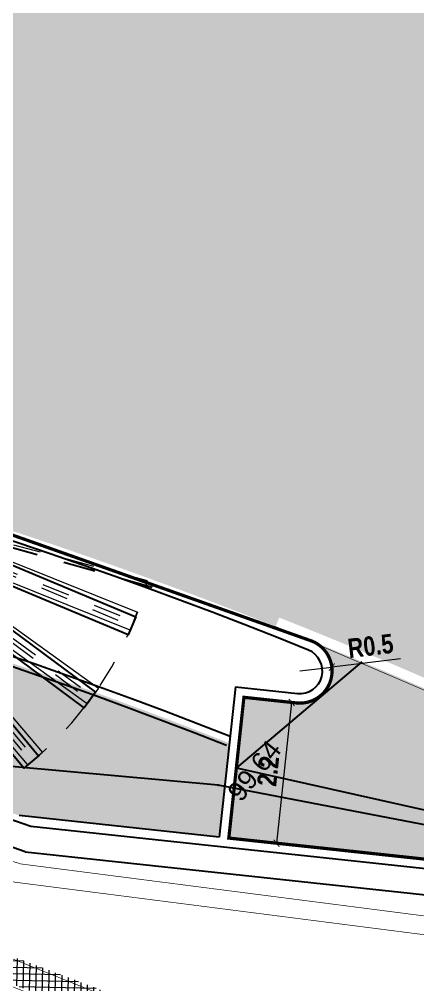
# Model space of a CAD drawing. Header units: metres. Extents: x 6 to 601, y -20 to 118.
# Drawn here: x 287.967 to 289.407, y 51.945 to 55.432 of the extents above; entities that cross this region are included whole.
import ezdxf

# ---------------------------------------------------------------- set-up
doc = ezdxf.new("R2010")
doc.units = ezdxf.units.M
doc.header["$MEASUREMENT"] = 0
for name, pattern in [('CENTER', [2, 1.25, -0.25, 0.25, -0.25]), ('DASHED', [0.75, 0.5, -0.25]), ('DASHED2', [0.375, 0.25, -0.125])]:
    doc.linetypes.add(name, pattern=pattern)
for name, color, linetype in [('CENTER LINE', 6, 'CENTER'), ('EL', 4, 'Continuous'), ('F.B.', 60, 'Continuous'), ('HATCH', 8, 'Continuous'), ('HATH', 11, 'Continuous'), ('PDA_Hatch 2_Black Electrical Band Blocks_100x100x60mm', 253, 'Continuous'), ('PDA_Kerb Edge', 7, 'Continuous'), ('PDA_Utility Band', 7, 'Continuous'), ('PT', 2, 'Continuous')]:
    doc.layers.add(name, color=color, linetype=linetype)
for name, color, linetype, lineweight in [('DASHED LINE', 8, 'DASHED2', 5), ('EXISTING ROAD', 7, 'Continuous', 5), ('PDA_Tactile band', 250, 'Continuous', 30)]:
    doc.layers.add(name, color=color, linetype=linetype, lineweight=lineweight)
doc.layers.add('PDA - Dimensions', color=7, linetype='Continuous', true_color=0x000000)
doc.styles.add('ARIAL', font='arialbd.ttf', dxfattribs={"width": 0.8})
doc.styles.get("Standard").update_dxf_attribs({"font": 'arial.ttf'})
doc.dimstyles.new('PDA_Dimentions', dxfattribs={"dimtxt": 0.3, "dimasz": 0.1, "dimexe": 0.075, "dimexo": 0.625, "dimgap": 0.1, "dimtad": 1, "dimdsep": 46, "dimtxsty": 'ARIAL', "dimblk": 'ARCHTICK', "dimcen": 0.09, "dimadec": 0, "dimazin": 0, "dimtfac": 1, "dimtmove": 1, "dimatfit": 3, "dimldrblk": 'ARCHTICK', "dimfxl": 1, "dimfxlon": 1, "dimlwd": 9, "dimarcsym": 0})

# ---------------------------------------------------------------- blocks, each defined once
blk = doc.blocks.new('Survey Base')
at = {"layer": 'CENTER LINE', "color": 8, "lineweight": 5, "ltscale": 2}
blk.add_lwpolyline([(9990.753495437828, 9926.798102528162), (9991.018061705803, 9931.446083342527), (9991.532914148022, 9956.941508111537, 0.3172132150365968), (9941.096063581146, 10030.38178720705), (9890.50529859179, 10050.81798229878), (9884.494266879756, 10053.28136159857)], format="xyb", dxfattribs=at)
at = {"layer": 'F.B.', "elevation": 99.5641}
blk.add_lwpolyline([(9979.289, 9962.5649), (9976.7042, 9967.5622), (9966.6793, 9982.9754), (9956.8195, 9996.7873)], dxfattribs=at)
at = {"layer": 'PT'}
blk.add_point((9976.7042, 9967.5622, 99.6444), dxfattribs=at)
at = {"layer": 'EL'}
blk.add_text('99.64', height=0.3, dxfattribs=at).set_placement((9976.7042, 9967.1122, 99.6444))
blk = doc.blocks.new('_ArchTick')
at = {"color": 0, "linetype": 'ByBlock', "const_width": 0.15}
blk.add_lwpolyline([(-0.5, -0.5), (0.5, 0.5)], dxfattribs=at)
blk = doc.blocks.new('*D523')
at = {"layer": 'Defpoints', "color": 0, "transparency": 16777216}
for p in [(387.6869369766938, 228.1739465387836), (388.1833376153809, 228.2338331475839)]:
    blk.add_point(p, dxfattribs=at)
at = {"layer": 'PDA_Tactile band', "color": 0, "lineweight": 9, "transparency": 16777216}
for p in [(389.2491158815968, 228.3624104319838), (387.6869369766938, 228.1739465387836)]:
    blk.add_line(p, (388.1833376153809, 228.2338331475839), dxfattribs=at)
at = {"layer": 'PDA_Tactile band', "color": 0, "lineweight": 9, "transparency": 16777216, "xscale": 0.1, "yscale": 0.1, "zscale": 0.1, "rotation": 186.8790145084081}
blk.add_blockref('_ArchTick', (388.1833376153809, 228.2338331475839), dxfattribs=at)
at = {"layer": 'PDA_Tactile band', "color": 0, "transparency": 16777216, "insert": (388.7851836635981, 228.5614484936009), "char_height": 0.3, "attachment_point": 5, "rotation": 6.879014508408155, "style": 'ARIAL'}
blk.add_mtext('R0.5', dxfattribs=at)
blk = doc.blocks.new('*D525')
at = {"layer": 'Defpoints', "color": 0, "transparency": 16777216}
for p in [(386.8161874320958, 227.7645448906532), (386.5813768057087, 225.5771116985925), (387.3233410172847, 225.4974653432618)]:
    blk.add_point(p, dxfattribs=at)
at = {"layer": 'PDA_Tactile band', "color": 0, "lineweight": -2, "transparency": 16777216}
for p, q in [((387.4376173162044, 227.6978373263387), (387.6575804251292, 227.6742253250322)), ((387.2028066898173, 225.510404134278), (387.4227697987421, 225.4867921329715))]:
    blk.add_line(p, q, dxfattribs=at)
at = {"layer": 'PDA_Tactile band', "color": 0, "lineweight": 9, "transparency": 16777216}
blk.add_line((387.5581516436718, 227.6848985353226), (387.3233410172847, 225.4974653432618), dxfattribs=at)
at = {"layer": 'PDA_Tactile band', "color": 0, "lineweight": 9, "transparency": 16777216, "xscale": 0.1, "yscale": 0.1, "zscale": 0.1}
for p, rotation in [((387.5581516436718, 227.6848985353226), 83.87303038758331), ((387.3233410172847, 225.4974653432618), 263.8730303875834)]:
    blk.add_blockref('_ArchTick', p, dxfattribs=dict(at, rotation=rotation))
at = {"layer": 'PDA_Tactile band', "color": 0, "transparency": 16777216, "insert": (387.1915639682174, 226.6179304895014), "char_height": 0.3, "attachment_point": 5, "rotation": 83.87303038758336, "style": 'ARIAL'}
blk.add_mtext('2.2', dxfattribs=at)
blk = doc.blocks.new('*U448')
blk.add_lwpolyline([(0.05641654661860684, -0.1579309129576671), (0.09249480239503782, 0.1398917850694232), (-0.05641654661849316, 0.1579309129576671), (-0.09249480239498098, -0.139891785069409)], close=True)
blk = doc.blocks.new('*U449')
at = {"color": 0, "linetype": 'ByBlock', "lineweight": -2, "transparency": 16777216}
for p, rotation in [((413.8588475626099, 57.78330548421348), 304.6153846153848), ((414.1554084339013, 57.89595451952702), 290.7692307692309), ((414.4703104639679, 57.93435851669083), 276.9230769230771), ((414.7852526914445, 57.89628557498259), 263.0769230769233), ((415.0819318188385, 57.78394835538489), 249.2307692307695), ((413.5978628899781, 57.60295816322004), 318.4615384615385), ((415.3431059336506, 57.60387548877154), 235.3846153846157), ((413.3876218965387, 57.36539368730702), 332.3076923076924), ((415.5535965456571, 57.36653215561189), 221.5384615384619), ((413.2403430246354, 57.08441844030273), 346.1538461538462), ((415.7011707055906, 57.08571188772127), 207.6923076923081), ((415.7772519396858, 56.77773493832933), 193.8461538461543)]:
    blk.add_blockref('*U448', p, dxfattribs=dict(at, rotation=rotation))
blk.add_blockref('*U448', (413.1645855869664, 56.7763616822596), dxfattribs=at)
blk = doc.blocks.new('*U450')
at = {"layer": 'DASHED LINE'}
blk.add_line((0.690436106006814, -0.08347524936893791), (-0.6904361060068709, 0.08347524936894501), dxfattribs=at)
blk = doc.blocks.new('*U451')
at = {"color": 0, "linetype": 'ByBlock', "lineweight": -2, "transparency": 16777216}
for p, rotation in [((414.3042208211149, 57.293600452492), 290.7692307692309), ((414.470645869143, 57.31389462633893), 276.9230769230771), ((414.6370916214359, 57.29377096745409), 263.0769230769233), ((414.7938848558761, 57.23439898974537), 249.2307692307695), ((414.1474884962126, 57.23406786953098), 304.6153846153847), ((414.9319133195982, 57.13922917674881), 235.3846153846157), ((414.0095576074607, 57.13875669478542), 318.4615384615385), ((415.0431553000037, 57.01379245206759), 221.5384615384619), ((413.898444196755, 57.01320606728951), 332.3076923076924), ((415.1211458175395, 56.86537874219625), 207.692307692308), ((413.8206057716448, 56.86471253315535), 346.1538461538462), ((415.1613523468105, 56.70261331249061), 193.8461538461542)]:
    blk.add_blockref('*U450', p, dxfattribs=dict(at, rotation=rotation))
blk.add_blockref('*U450', (413.7805660184665, 56.70190599683478), dxfattribs=at)
blk = doc.blocks.new('*U452')
blk.add_lwpolyline([(2.095111397620485, -0.4048994177627776), (-2.131111158647741, 0.1070653833203465), (-2.095126483942636, 0.4048994177627776), (2.131111158647684, -0.1070672108780428)])
blk = doc.blocks.new('*U453')
at = {"color": 0, "linetype": 'ByBlock', "lineweight": -2, "transparency": 16777216}
for p, rotation in [((422.636090987239, 59.98795750242099), 276.9230769230771), ((421.8297471062255, 59.88974331678241), 290.7692307692308), ((423.4425081736191, 59.89034704079299), 263.0769230769233), ((424.2021326297007, 59.60258469712863), 249.2307692307694), ((421.0703383060025, 59.60141233535253), 304.6153846153847), ((424.8708177432189, 59.14139417286815), 235.3846153846156), ((420.4019986657002, 59.13972130673158), 318.4615384615385), ((425.4097019659474, 58.53357818492218), 221.5384615384618), ((419.8635696558973, 58.53150203532439), 332.3076923076924), ((425.7874673056259, 57.81446078918896), 207.6923076923079), ((419.4863428135336, 57.81210201439807), 346.1538461538462), ((425.9821594138331, 57.0258344748231), 193.8461538461542)]:
    blk.add_blockref('*U452', p, dxfattribs=dict(at, rotation=rotation))
blk.add_blockref('*U452', (419.2922411915235, 57.02333015825616), dxfattribs=at)
blk = doc.blocks.new('*U454')
at = {"layer": 'DASHED LINE'}
blk.add_line((2.038678879989163, -0.2469656562969931), (-2.03867887998922, 0.2469656562970002), dxfattribs=at)
blk = doc.blocks.new('*U455')
at = {"color": 0, "linetype": 'ByBlock', "lineweight": -2, "transparency": 16777216}
for p, rotation in [((422.6360692458626, 60.06294154116071), 276.9230769230772), ((421.8117811415721, 59.96254325258238), 290.769230769231), ((423.4604319190496, 59.96315738269681), 263.0769230769233), ((424.2369601990038, 59.66898986977994), 249.2307692307695), ((421.035472234634, 59.66779730056104), 304.6153846153848), ((424.9205250846597, 59.1975349490054), 235.3846153846157), ((420.3522587769516, 59.19583324847024), 318.4615384615385), ((425.4714002695203, 58.57619186669973), 221.5384615384619), ((419.8018466513055, 58.57407993149798), 332.3076923076924), ((425.8575708901913, 57.8410708243163), 207.6923076923081), ((419.4162238097715, 57.83867139244531), 346.1538461538462), ((426.0565941138724, 57.03489438478218), 193.8461538461543)]:
    blk.add_blockref('*U454', p, dxfattribs=dict(at, rotation=rotation))
blk.add_blockref('*U454', (419.2178012502176, 57.03234690250072), dxfattribs=at)
blk = doc.blocks.new('tree1')
at = {"linetype": 'DASHED'}
blk.add_line((482.9002406898329, 79.53326005811515), (494.1002406898329, 79.53326005811515), dxfattribs=at)
at = {"color": 1, "lineweight": 30}
for p, q in [((488.4161584743432, 79.61352992475265), (488.5842318650034, 79.45307710396216)), ((488.4258935361611, 79.45539307698962), (488.5721723742903, 79.60859721413729))]:
    blk.add_line(p, q, dxfattribs=at)
blk.add_lwpolyline([(486.6002406898334, 81.08326005811514), (490.4002406898334, 81.08326005811514), (490.4002406898334, 79.38326005811514), (486.6002406898334, 79.38326005811514)], close=True)
at = {"layer": 'DASHED LINE'}
for radius in [1.4, 1.324999999999998, 1.25]:
    blk.add_arc((488.5002406898328, 79.53326005811509), radius, 2.882441545614316e-07, 180.0000002882435, dxfattribs=at)
for name, p in [('*U453', (65.86288834761234, 22.91482931064924)), ('*U455', (65.86288834761234, 22.91482931064924)), ('*U449', (74.02923856535944, 22.91482931064924)), ('*U451', (74.02923856535944, 22.91482931064924))]:
    blk.add_blockref(name, p)
blk = doc.blocks.new('*U457')
blk.add_lwpolyline([(0.05641654661860684, -0.1579309129576671), (0.09249480239503782, 0.1398917850694232), (-0.05641654661849316, 0.1579309129576671), (-0.09249480239498098, -0.139891785069409)], close=True)
blk = doc.blocks.new('*U458')
at = {"layer": 'DASHED LINE'}
blk.add_line((0.690436106006814, -0.08347524936893791), (-0.6904361060068709, 0.08347524936894501), dxfattribs=at)
blk = doc.blocks.new('*U459')
at = {"layer": 'DASHED LINE'}
blk.add_line((2.038678879989163, -0.2469656562969931), (-2.03867887998922, 0.2469656562970002), dxfattribs=at)
blk = doc.blocks.new('zw$CD35')
at = {"lineweight": 9}
for points in [[(5.349329248408637, 1.240885874912236), (5.34814641271695, 5.498005047963202), (5.648146374945398, 5.498182667830654), (5.649329214859524, 1.241048298166129)], [(5.056744048123843, 1.168770098260079), (4.036800280637658, 5.30190205403218), (4.328040281974924, 5.373869202836037), (5.347987690348521, 1.240722493046846)], [(5.650670889520255, 1.24088587659311), (6.668317727734042, 5.374583974583807), (6.959642743504448, 5.302961742893777), (5.941992272602735, 1.169248888864999)], [(4.78991927700249, 1.028729653445479), (2.810490002143346, 4.797671785992625), (3.076044232326041, 4.93724599463435), (5.055480573142426, 1.168290408116425)], [(5.943256090609568, 1.168770103205011), (7.920590667487594, 4.938811618061449), (8.186309985806728, 4.799551958583543), (6.208968350449029, 1.029496985831797)], [(4.564361820873566, 0.8289031820947539), (1.740484273163613, 4.014618274220545), (1.96491968558387, 4.213687997025488), (4.788807313673144, 1.027961532871107)], [(6.210080863293198, 1.028729661367094), (9.03218768054606, 4.216013483789148), (9.256858660483639, 4.017209661743958), (6.434741769172539, 0.829914461693325)], [(4.393180259219304, 0.5809038723831392), (0.8889679373541954, 2.998249742536429), (1.059241161631681, 3.245245770804166), (4.563465992463183, 0.8278912714654438)], [(6.435638321651363, 0.8289031925326706), (9.938506789001229, 3.24819597206648), (10.10907236984906, 3.001401742968779), (6.606191398330043, 0.5821003272995384)], [(4.286323042183334, 0.2991445427502681), (0.3054280290163405, 1.807633835652472), (0.411643404274034, 2.088201658014115), (4.392552628018835, 0.5797069802665272)], [(6.606819886072339, 0.5809038847307477), (10.58687602060565, 2.091605118801258), (10.69342355078553, 1.811163266185682), (6.713353208669001, 0.3004566393736887)], [(4.250000322809683, 2.128089704456215e-08), (0.02377776654145691, 0.5119648223640212), (0.05976244124656205, 0.8097988568064522), (4.286000083836882, 0.2978322281656318)], [(6.713677106251571, 0.2991445562899672), (10.93961451234467, 0.8134577803485636), (10.97595183668705, 0.5156665653244725), (6.749999345289769, 0.001351505324873603)]]:
    blk.add_lwpolyline(points, dxfattribs=at)
at = {"layer": 'DASHED LINE', "lineweight": 9}
blk.add_line((1.587304723216221e-07, 3.637978807091713e-12), (10.99999984127862, 4.609501047525555e-08), dxfattribs=at)
for centre, radius, start, end in [((5.5, 0.001321378349530278), 5.500000000000005, 359.986235134099, 180.0137653460444), ((5.500000075886419, 2.825254341587424e-08), 1.4, 2.882736701088755e-07, 180.0000002882737), ((5.500000075886419, 2.825254341587424e-08), 1.324999999999998, 2.882736701088755e-07, 180.0000002882737), ((5.500000075886419, 2.825254341587424e-08), 1.25, 2.882736701088755e-07, 180.0000002882737)]:
    blk.add_arc(centre, radius, start, end, dxfattribs=at)
at = {"color": 0, "linetype": 'ByBlock', "lineweight": 9}
for name, p, rotation in [('*U459', (5.49871697952824, 3.444510821948228), 276.9230769230772), ('*U459', (4.674428875237709, 3.344112533369895), 290.769230769231), ('*U459', (6.323079652715251, 3.34472666348433), 263.0769230769233), ('*U459', (7.099607932669414, 3.050559150567452), 249.2307692307695), ('*U459', (3.898119968299682, 3.049366581348558), 304.6153846153848), ('*U459', (7.78317281832534, 2.579104229792918), 235.3846153846157), ('*U459', (3.214906510617254, 2.57740252925776), 318.4615384615385), ('*U459', (8.334048003185956, 1.957761147487247), 221.5384615384619), ('*U459', (2.664494384971135, 1.955649212285493), 332.3076923076924), ('*U459', (8.720218623856965, 1.222640105103821), 207.6923076923081), ('*U459', (2.278871543437106, 1.22024067323283), 346.1538461538462), ('*U457', (5.184406385314048, 1.27752380031454), 290.7692307692309), ('*U458', (5.33321877252763, 0.6751697332795175), 290.7692307692309), ('*U457', (5.499308415380654, 1.315927797478345), 276.9230769230771), ('*U458', (5.499643820555718, 0.6954639071264452), 276.9230769230771), ('*U458', (5.666089572848648, 0.6753402482416107), 263.0769230769233), ('*U457', (5.814250642857246, 1.277854855770109), 263.0769230769233), ('*U457', (4.887845514022615, 1.164874765000995), 304.6153846153848), ('*U458', (5.176486447625336, 0.6156371503184985), 304.6153846153847), ('*U458', (5.822882807288863, 0.615968270532882), 249.2307692307695), ('*U457', (6.110929770251232, 1.165517636172403), 249.2307692307695), ('*U457', (4.626860841390851, 0.9845274440075613), 318.4615384615385), ('*U458', (5.960911271010957, 0.5207984575363227), 235.3846153846157), ('*U457', (6.372103885063325, 0.9854447695590594), 235.3846153846157), ('*U459', (8.919241847538103, 0.4164636655697009), 193.8461538461543), ('*U457', (4.416619847951438, 0.746962968094536), 332.3076923076924), ('*U458', (5.038555558873441, 0.5203259755729377), 318.4615384615385), ('*U458', (6.07215325141641, 0.3953617328551076), 221.5384615384619), ('*U457', (6.582594497069863, 0.7481014363994092), 221.5384615384619), ('*U458', (4.9274421481677, 0.394775348077026), 332.3076923076924), ('*U457', (4.26934097604817, 0.4659877210902437), 346.1538461538462), ('*U458', (6.150143768952205, 0.2469480229837657), 207.692307692308), ('*U457', (6.730168657003333, 0.4672811685087908), 207.692307692308), ('*U458', (4.849603723057555, 0.2462818139428649), 346.1538461538462), ('*U458', (6.190350298223223, 0.08418259327812905), 193.8461538461542), ('*U457', (6.80624989109856, 0.1593042191168479), 193.8461538461542)]:
    blk.add_blockref(name, p, dxfattribs=dict(at, rotation=rotation))
for name, p in [('*U459', (2.08044898388323, 0.4139161832882365)), ('*U457', (4.19358353837913, 0.1579309630471144)), ('*U458', (4.809563969879264, 0.08347527762229845))]:
    blk.add_blockref(name, p, dxfattribs=at)
blk = doc.blocks.new('site plan')
at = {"layer": 'HATCH', "transparency": 33554539}
h = blk.add_hatch(color=9, dxfattribs=at)
h.dxf.hatch_style = 1
edge = h.paths.add_edge_path()
edge.add_line((398.3203993259576, 223.5948501189359), (398.2467099829537, 223.4641372269434))
edge.add_arc((359.6859929776801, 159.1362964110049), 75.00000000001013, 50.643027904231985, 59.05981801813658, ccw=False)
edge.add_line((407.2472450699024, 217.1270482549116), (420.1046861651594, 205.7425696610298))
edge.add_line((420.1046861651594, 205.7425696610298), (420.8094782192929, 205.0855419844447))
edge.add_line((420.8094782192929, 205.0855419844447), (426.7812055969134, 211.8232616019814))
edge.add_line((426.7812055969134, 211.8232616019814), (425.7956355365113, 213.1024875697058))
edge.add_line((425.7956355365113, 213.1024875697058), (416.1118382745717, 221.7624692343961))
edge.add_line((416.1118382745717, 221.7624692343961), (407.675593800961, 228.7029774813527))
edge.add_line((407.675593800961, 228.7029774813527), (397.9149773290828, 235.6102521388693))
edge.add_line((397.9149773290828, 235.6102521388693), (386.314013544601, 241.8729637314991))
edge.add_line((386.314013544601, 241.8729637314991), (377.9310103320986, 245.1417021162761))
edge.add_line((377.9310103320986, 245.1417021162761), (370.004542349363, 247.1773856186501))
edge.add_line((370.004542349363, 247.1773856186501), (361.3097273447547, 248.3728635135467))
edge.add_line((361.3097273447547, 248.3728635135467), (352.0254405817377, 248.5341186884871))
edge.add_line((352.0254405817377, 248.5341186884871), (343.4882141783619, 247.6993770357221))
edge.add_line((343.4882141783619, 247.6993770357221), (335.9139085503266, 246.2670993457305))
edge.add_line((335.9139085503266, 246.2670993457305), (328.3596033347476, 243.666881654497))
edge.add_line((328.3596033347476, 243.666881654497), (319.6629500633953, 239.6837235734347))
edge.add_line((319.6629500633953, 239.6837235734347), (319.5471197944607, 239.6211706060803))
edge.add_line((319.5471197944607, 239.6211706060803), (321.5574075041695, 235.8133975529236))
edge.add_line((321.5574075041695, 235.8133975529236), (272.7275633488734, 208.0245052619248))
edge.add_line((272.7275633488734, 208.0245052619248), (278.0056757168622, 198.8389367912332))
edge.add_arc((432.4627185270929, -58.34392022211796), 300.0000000253854, 119.65879195034401, 120.98788440321641, ccw=False)
edge.add_line((284.0125765543999, 202.3523692864183), (322.5566917870638, 224.3008189144221))
edge.add_arc((359.6859929776747, 159.1362964110067), 75.00000000000819, 68.39042136316829, 119.67353207975981, ccw=False)
edge.add_line((387.3069919584923, 228.864916182969), (387.3659540972676, 229.0028996805177))
edge.add_arc((359.6859929777474, 159.1362964110758), 75.14999999991836, 59.06286877645181, 68.38737060490178, ccw=False)
edge = h.paths.add_edge_path()
edge.add_arc((349.3010737985187, 183.2254006047624), 81.89159830320767, 61.67163064802283, 66.55978401002817)
edge.add_line((381.8768936897104, 258.3589472471904), (381.8010254331712, 258.3911790539078))
edge.add_arc((359.0054820677524, 203.3172762747963), 59.60513035509366, 54.30315257286412, 67.51493234201462, ccw=False)
edge.add_line((393.7848686451925, 251.723534485518), (393.8556885749858, 251.8566782141697))
edge.add_arc((354.4186595736501, 193.2390454698689), 70.64917639292004, 56.0679491882368, 60.69628579069675)
edge.add_arc((352.3148610210937, 189.4305663229297), 74.99999999976491, 50.555828616822396, 60.71876623491141, ccw=False)
edge.add_line((399.9643149738331, 247.3488668674945), (426.1371010257917, 225.8164850111243))
edge.add_arc((330.8381931213371, 109.9798839230934), 149.9999999980311, 47.181571827729215, 50.55582861685792, ccw=False)
edge.add_line((432.7897821686583, 220.0065783664668), (433.461019319695, 219.3846048124851))
edge.add_line((433.461019319695, 219.3846048124851), (427.140824567834, 212.2303391908226))
edge.add_line((427.140824567834, 212.2303391908226), (427.498951335785, 212.639353591625))
edge.add_line((427.498951335785, 212.639353591625), (426.0958726766057, 213.5047626797495))
edge.add_line((426.0958726766057, 213.5047626797495), (416.4374589846284, 222.1420444422365))
edge.add_line((416.4374589846284, 222.1420444422365), (407.9792388866026, 229.1006320612996))
edge.add_line((407.9792388866026, 229.1006320612996), (398.1791149908786, 236.0358648532401))
edge.add_line((398.1791149908786, 236.0358648532401), (386.524392843321, 242.327597579806))
edge.add_line((386.524392843321, 242.327597579806), (378.0845744193266, 245.6184896078375))
edge.add_line((378.0845744193266, 245.6184896078375), (370.1010999551254, 247.6688135722943))
edge.add_line((370.1010999551254, 247.6688135722943), (361.3482586408572, 248.8722696898985))
edge.add_line((361.3482586408572, 248.8722696898985), (352.0053878903054, 249.0345423873878))
edge.add_line((352.0053878903054, 249.0345423873878), (343.4172933091158, 248.1948270130833))
edge.add_line((343.4172933091158, 248.1948270130833), (335.7854211527811, 246.7516636712244))
edge.add_line((335.7854211527811, 246.7516636712244), (328.1736885489918, 244.1316792765738))
edge.add_line((328.1736885489918, 244.1316792765738), (319.4398125364369, 240.1314727910485))
edge.add_line((319.4398125364369, 240.1314727910485), (319.3136729533489, 240.0633523826655))
edge.add_line((319.3136729533489, 240.0633523826655), (317.364540297036, 243.7552889994367))
edge.add_line((317.364540297036, 243.7552889994367), (289.9088339607588, 228.1428697642787))
edge.add_line((289.9088339607588, 228.1428697642787), (268.2376559472323, 215.8383502484321))
edge.add_line((268.2376559472323, 215.8383502484321), (263.0063138116147, 224.9425238677322))
edge.add_line((263.0063138116147, 224.9425238677322), (284.7185724453229, 237.270365883227))
edge.add_line((284.7185724453229, 237.270365883227), (315.241564482134, 254.6269671723549))
edge.add_arc((352.314861020961, 189.4305663227296), 75.00000000000541, 61.44883574043621, 119.6243021433603, ccw=False)
at = {"layer": 'HATH', "true_color": 0xf27172, "transparency": 33554585}
h = blk.add_hatch(color=11, dxfattribs=at)
h.dxf.hatch_style = 1
h.paths.add_polyline_path([(320.2183406563181, 218.366217542236), (319.1248745907305, 220.2752389875168), (310.4349705215864, 215.3268851186458), (311.5284365871739, 213.417863673365)])
h.paths.add_polyline_path([(311.5284365871739, 213.417863673365), (310.4349705215864, 215.3268851186458), (307.0414936287907, 213.3945134402275), (307.5236307848772, 212.4723057104602), (306.4480625709966, 211.9287478779497), (305.9936874761752, 212.7978537316885), (301.745066452444, 210.3785312497766), (302.8385325180316, 208.4695098044958)])
edge = h.paths.add_edge_path()
edge.add_line((328.4296677561179, 222.7190364596718), (327.4069529185672, 224.6677108240492))
edge.add_arc((359.6859892465218, 159.1363527450176), 73.04994919877548, 116.2236535478946, 121.8392451890467)
edge.add_line((321.1493788477128, 221.1945894015171), (321.3473541324001, 220.842892311839))
edge.add_line((321.3473541324001, 220.842892311839), (320.2991167704022, 220.2003016707204))
edge.add_line((320.2991167704022, 220.2003016707204), (319.9821415198603, 220.7633985910816))
edge.add_line((319.9821415198603, 220.7633985910816), (319.1248745907305, 220.2752389875168))
edge.add_line((319.1248745907305, 220.2752389875168), (320.2183406563181, 218.366217542236))
edge.add_line((320.2183406563181, 218.366217542236), (320.4800653916536, 217.9092869174638))
edge.add_line((320.4800653916536, 217.9092869174638), (321.0861799836639, 218.2274770610129))
edge.add_line((321.0861799836639, 218.2274770610129), (322.7484383081701, 219.1740286392214))
edge.add_line((322.7484383081701, 219.1740286392214), (322.568666301393, 219.4855005339978))
edge.add_arc((359.6859892465363, 159.1363527450048), 70.84994919879458, 116.178059433322, 121.5933046755816, ccw=False)
edge = h.paths.add_edge_path()
edge.add_line((333.3748929330923, 224.919644789843), (333.6969193705772, 225.0857234435462))
edge.add_arc((334.4347133944211, 225.4183784857232), 0.809320331330916, 179.9999999998712, 204.269562490069, ccw=False)
edge.add_arc((334.434713394432, 225.4183784857269), 0.8093203313419508, 25.433687424402194, 180.0000000001288, ccw=False)
edge.add_line((335.1655967799179, 225.7659541976864), (335.319164133738, 225.6691566228073))
edge.add_line((335.319164133738, 225.6691566228073), (334.5582776125848, 227.7285766919467))
edge.add_arc((359.6859892465436, 159.1363527450176), 73.04994919878501, 110.1195353501512, 116.22365354791)
edge.add_line((327.4069529185672, 224.6677108240492), (328.4296677561179, 222.7190364596718))
edge.add_arc((359.6859892465345, 159.1363527450176), 70.84994919878231, 111.79974221706519, 116.1780594333253, ccw=False)
edge = h.paths.add_edge_path()
edge.add_line((342.2451861718819, 228.8993758381548), (341.9913679124929, 230.010857708292))
edge.add_arc((359.6859892465145, 159.1363527450158), 73.04994919877682, 104.0179776856672, 110.1195353501293)
edge.add_line((334.5582776125848, 227.7285766919467), (335.319164133738, 225.6691566228073))
edge.add_line((335.319164133738, 225.6691566228073), (337.3512034506493, 226.3737875928891))
edge.add_line((337.3512034506493, 226.3737875928891), (341.1297056509266, 227.5415857312146))
edge.add_arc((342.3222496390881, 227.6989633651301), 1.202883570158446, 179.9999999995668, 187.5177677271175, ccw=False)
edge.add_arc((342.3222496390845, 227.6989633651392), 1.202883570154881, 93.67320459325839, 180, ccw=False)
edge = h.paths.add_edge_path()
edge.add_line((349.8576937333983, 229.3013006091478), (349.6485693393024, 231.4934206758717))
edge.add_arc((359.6859892465363, 159.1363527450158), 73.04994919878202, 97.89770585364758, 104.0179776856838)
edge.add_line((341.9913679124929, 230.010857708292), (342.2451861718819, 228.8993758381548))
edge.add_arc((342.3222496390881, 227.6989633651392), 1.202883570155186, 19.586042304806483, 93.67320459343131, ccw=False)
edge.add_arc((359.68598924652, 159.1363527450267), 70.8499491987684, 97.97377722949523, 103.24303780509439, ccw=False)
edge = h.paths.add_edge_path()
edge.add_arc((359.6859892465272, 159.136352745023), 73.04994919877363, 91.73767281647326, 97.8977058536413)
edge.add_line((349.6485693393024, 231.4934206758717), (349.8576937333983, 229.3013006091478))
edge.add_arc((359.6859892465345, 159.1363527450085), 70.8499491987886, 91.85280351737799, 97.97377722950478, ccw=False)
edge.add_line((357.3952767594274, 229.9492607333996), (357.4708618212353, 232.1527090525869))
edge = h.paths.add_edge_path()
edge.add_arc((359.6859892465181, 159.1363527450176), 73.04994919877875, 85.51732571178479, 91.737672816466)
edge.add_line((357.4708618212353, 232.1527090525869), (357.3952767594274, 229.9492607333996))
edge.add_arc((359.6859892465327, 159.1363527450303), 70.84994919876677, 85.66974437916059, 91.8528035173772, ccw=False)
edge.add_line((365.0355352164788, 229.7840537648317), (365.3954004104253, 231.9628431321398))
edge = h.paths.add_edge_path()
edge.add_line((381.2659374719551, 228.9260433341879), (380.3749771712955, 226.9442032742991))
edge.add_line((380.3749771712955, 226.9442032742991), (383.3239741264933, 225.9267784981457))
edge.add_line((383.3239741264933, 225.9267784981457), (386.4322336335208, 225.5931215140281))
edge.add_line((386.4322336335208, 225.5931215140281), (386.5888348499011, 227.0519766940415))
edge.add_arc((359.6859892465181, 159.1363527450067), 73.04994919879259, 68.39041182579528, 72.81765991445259)
edge = h.paths.add_edge_path()
edge.add_line((373.3530342965951, 230.8964179452632), (372.713806392785, 228.7782315384084))
edge.add_arc((359.6859892465218, 159.1363527450139), 70.84994919878427, 73.2034922929779, 79.4042178683764, ccw=False)
edge.add_line((380.1597432054405, 226.9636385546346), (380.3749771712955, 226.9442032742991))
edge.add_line((380.3749771712955, 226.9442032742991), (381.2659374719551, 228.9260433341879))
edge.add_arc((359.6859892465382, 159.1363527450194), 73.04994919877457, 72.81765991446463, 79.2168877521504)
edge = h.paths.add_edge_path()
edge.add_arc((359.6859892465291, 159.1363527450176), 73.04994919877797, 79.21688775214366, 85.51732571179333)
edge.add_line((365.3954004104253, 231.9628431321398), (365.0355352164788, 229.7840537648317))
edge.add_arc((359.6859892465272, 159.1363527450212), 70.84994919877612, 79.40421786837959, 85.66974437915673, ccw=False)
edge.add_line((372.713806392785, 228.7782315384084), (373.3530342965951, 230.8964179452632))
h.paths.add_polyline_path([(310.923494897208, 213.1389554578836), (316.8139125163343, 216.3287361864986), (315.9881394632757, 217.8536523343409), (310.0977218441494, 214.6638716057259)])
h.paths.add_polyline_path([(343.5823495006716, 228.3023877659052), (350.1063931373592, 229.8217874667644), (350.0704919440013, 229.8244157762747), (343.5464483073138, 228.3050160754156)])
h.paths.add_polyline_path([(375.6777708302743, 229.9802512298029), (382.1653090026866, 228.5038136520834), (382.2158010329913, 228.5639626645698), (375.6821389608413, 230.037065924631)])
h.paths.add_polyline_path([(367.1642098879856, 230.3911727954364), (367.2283363887491, 231.003910917656), (366.6134815866408, 231.0682589409098), (366.5493550858773, 230.4555208186903)], flags=16)
at = {"layer": 'PDA - Dimensions'}
h = blk.add_hatch(color=8, dxfattribs=at)
h.dxf.hatch_style = 1
edge = h.paths.add_edge_path()
edge.add_line((386.8161874320958, 227.7645448906533), (387.6335709252398, 227.6768026314985))
edge.add_arc((387.6838264406797, 228.1747279647279), 0.5004550472357799, 264.2366643093017, 427.5594095506531)
edge.add_arc((359.6859929761795, 159.1362964078689), 75.00000000348452, 60.6667160234141, 67.92304347214588, ccw=False)
edge.add_line((396.427665521629, 224.5201590888519), (386.5813768057087, 225.5771116985943))
edge.add_line((386.5813768057087, 225.5771116985943), (386.8161874320958, 227.7645448906533))
at = {"layer": 'PDA_Hatch 2_Black Electrical Band Blocks_100x100x60mm', "lineweight": 0, "true_color": 0xc7c8ca, "transparency": 33554687}
h = blk.add_hatch(dxfattribs=at)
h.set_pattern_fill('ANSI37', color=9, scale=0.8, angle=133.7998967713476)
h.set_pattern_definition([(178.7998967713476, (-10425.47564252083, -11325.61845004788), (-0.002094422116805113, -0.09997806457416866), []), (268.7998967713476, (-10425.47564252083, -11325.61845004788), (0.09997806457416866, -0.00209442211680512), [])])
edge = h.paths.add_edge_path()
edge.add_line((347.7407530918281, 227.569146147338), (347.8095829667927, 227.1748361386199))
edge.add_line((347.8095829667927, 227.1748361386199), (350.3262855082285, 227.5190458592806))
edge.add_line((350.3262855082285, 227.5190458592806), (352.6693389038446, 227.1254300983346))
edge.add_arc((359.6861226954861, 159.1378254290939), 68.34873549261611, 55.61938814861401, 95.89245228404423, ccw=False)
edge.add_line((398.2818172705847, 215.5463531860332), (398.5832803502435, 215.8246824438775))
edge.add_arc((359.6861226954898, 159.1378254291194), 68.7487354925921, 55.54302311577162, 95.8472301570886)
edge.add_line((352.6822514553896, 227.528865920418), (350.3324580355657, 227.9236139559252))
edge.add_line((350.3324580355657, 227.9236139559252), (347.7407530918281, 227.569146147338))
h.paths.add_polyline_path([(323.7872577645703, 218.5744585600842), (323.9872107345727, 218.2280212501319), (333.4148939941279, 223.6693903342348), (338.1271212233205, 225.6244533043373), (344.1283642066301, 226.6713553894006), (347.214712542509, 227.093475636455), (347.1458826675425, 227.4877856451712), (344.0668712453225, 227.0666688687088), (338.0147459685832, 226.0108904926619), (333.2375234722058, 224.0288615393929)])
h.paths.add_polyline_path([(323.4675547695424, 217.9280917950746), (323.2676017995454, 218.2745291050251), (320.1050361228572, 216.4491933755489), (297.315886289829, 203.4534835225768), (280.8054578566826, 193.9664390580892), (281.0047444438387, 193.6196179857034), (297.5146046401624, 203.106335936076), (320.3040884773145, 216.1022362580115)])
at = {"layer": 'CENTER LINE', "color": 1, "lineweight": 30, "ltscale": 2}
blk.add_lwpolyline([(427.1408245676612, 212.2303391906225), (423.651792359844, 215.3126070592007), (403.9344552686525, 231.4838276446026, 0.3172132150365968), (315.0303442925069, 237.2639262833927), (270.5621323308473, 211.7930333829376)], format="xyb", dxfattribs=at)
blk.add_lwpolyline([(427.1408245676612, 212.2303391906225), (423.651792359844, 215.3126070592007), (403.9344552686525, 231.4838276446026, 0.3172132150365968), (315.0303442925069, 237.2639262833927), (270.5621323308473, 211.7930333829376)], format="xyb", dxfattribs=at)
at = {"layer": 'F.B.'}
blk.add_lwpolyline([(391.9435236186619, 225.3394376699543), (386.4179008542214, 226.398537002), (368.1058520448496, 228.0520855053855), (351.1542935542166, 228.8451191671738)], dxfattribs=at)
at = {"layer": 'PDA - Dimensions'}
blk.add_lwpolyline([(398.2467099829537, 223.4641372269452, 0, 0, 0), (398.3203993259576, 223.5948501189359, 0, 0, 0.04070827893594204), (387.3659540972676, 229.0028996805177, 0, 0, 0), (387.3069919584923, 228.864916182969, 0.01, 0.01, -0.04073494597179533)], format="xyseb", close=True, dxfattribs=at)
blk.add_lwpolyline([(388.6514810672124, 228.3172222485246), (386.6987821189014, 226.6708282946202), (396.2423801883488, 224.5331111040923)], dxfattribs=at)
at = {"layer": 'PDA_Kerb Edge'}
for p, q in [((386.6830540753435, 227.9296978782768), (386.4322336335208, 225.5931215140281)), ((386.6830540753435, 227.9296978782768), (387.6495807406754, 227.8259458036846)), ((386.4322336335208, 225.5931215140281), (383.3239741269317, 225.9267784980984)), ((391.6433394634787, 224.8828721542959), (383.5040426278993, 225.7565872443247))]:
    blk.add_line(p, q, dxfattribs=at)
at = {"layer": 'PDA_Kerb Edge', "const_width": 0.05}
blk.add_lwpolyline([(500.9658107681171, 130.4998378996952), (472.257589693214, 157.3225561837062), (445.5748307759277, 181.9985591578206), (420.1046861651594, 205.7425696610298), (412.8005596812309, 212.5724841601423), (407.2472450698842, 217.1270482549262, 0.04341988751443857), (396.5175879790841, 224.4695468249738, 0.1019516529437525), (396.3254100638605, 224.5311357294995), (386.5813768057087, 225.5771116985907), (386.8161874320958, 227.7645448906533), (387.6335709252398, 227.6768026314985, 0.8696699362226388), (387.874862775343, 228.637286472529, 0.2295863361468798), (322.5902256446279, 224.3199143373968), (284.012576554298, 202.35236928636, 0.005799324855212804), (278.0056757168622, 198.8389367912332)], format="xyb", dxfattribs=at)
at = {"layer": 'PDA_Kerb Edge'}
blk.add_lwpolyline([(281.0421106789836, 193.5545890345347, 0.01, 0.01, 0), (297.5518643312716, 203.0412457637976, 0.01, 0.01, 0), (320.3414107937861, 216.0371817983741, 0.01, 0.01, 0), (333.4481509669822, 223.6019894832625, 0.01, 0.01, 0), (338.1481915835866, 225.551996331531, 0.01, 0.01, 0), (344.1398941369207, 226.5972341120323, 0.01, 0.01, 0), (350.3251281593584, 227.4431893411602, 0.01, 0.01, 0), (352.6669354844598, 227.0497829109099, 0.01, 0.01, -0.1775941147610507), (398.2394656883316, 215.4844553388903, 0, 0, 0)], format="xyseb", dxfattribs=at)
for centre, radius, start, end in [((359.6859892465272, 159.1363527450212), 74.8499491987757, 67.92302461805953, 119.6440411278452), ((359.6859892465272, 159.1363527450121), 73.14994919878437, 68.41210695691527, 121.8358754215322), ((359.6859892465272, 159.1363527450121), 72.99994919878436, 68.41210695691527, 121.8358754215322), ((359.6859892465272, 159.1363527450176), 70.74994919877903, 70.32702376425682, 121.8392451890467), ((359.6859892465272, 159.1363527450176), 70.34994919877903, 70.2883870909858, 121.8392451890467), ((387.6869369766919, 228.1739465387855), 0.3500000000000844, 263.8730303875415, 67.9230434721705)]:
    blk.add_arc(centre, radius, start, end, dxfattribs=at)
at = {"layer": 'PDA_Tactile band', "const_width": 0.01}
blk.add_lwpolyline([(392.9892912374944, 223.933794583987), (383.3465900656629, 225.1756693788884, 0.1299353047588667), (347.6234050634412, 228.2414135974414), (347.6749909148857, 227.9458820425607, -0.1299353057730412), (383.2454042440513, 224.8932487183411), (393.5377418902481, 223.573197495045), (392.9892912374944, 223.933794583987)], format="xyb", dxfattribs=at)
at = {"layer": 'PDA_Tactile band'}
blk.add_lwpolyline([(386.8161874320958, 227.7645448906533), (386.5813768057087, 225.5771116985925)], dxfattribs=at)
at = {"layer": 'PDA_Utility Band'}
blk.add_line((383.4140472800755, 225.3639498192679), (392.2580237004859, 224.4145907025795), dxfattribs=at)
at = {"layer": 'PDA_Utility Band', "const_width": 0.01}
blk.add_lwpolyline([(347.7407530918263, 227.5691461473416), (350.3324580355602, 227.9236139559234), (352.6822514553896, 227.5288659204161, -0.1776959245534355), (398.5832803502435, 215.8246824438775)], format="xyb", dxfattribs=at)
at = {"layer": 'PDA_Utility Band'}
blk.add_lwpolyline([(281.0047444439006, 193.6196179855924, 0.01, 0.01, 0), (297.5146046404079, 203.1063359361469, 0.01, 0.01, 0), (320.3040884773127, 216.1022362579279, 0.01, 0.01, 0), (333.4148939941224, 223.6693903342311, 0.01, 0.01, 0), (338.1271212233223, 225.6244533043391, 0.01, 0.01, 0), (344.1283642066628, 226.6713553894042, 0.01, 0.01, 0), (350.3262855082321, 227.5190458592806, 0.01, 0.01, 0), (352.6693389038574, 227.1254300983346, 0.01, 0.01, -0.1775557506431738), (398.2818172705847, 215.5463531860314, 0, 0, 0)], format="xyseb", dxfattribs=at)
at = {"rotation": 164.2128242268707}
blk.add_blockref('tree1', (871.7147394866824, 174.6246527381772), dxfattribs=at)
at = {"layer": 'EXISTING ROAD', "rotation": 51.79989677134766}
blk.add_blockref('Survey Base', (2049.792497357163, -13777.89037235985), dxfattribs=at)
at = {"layer": 'PDA_Tactile band', "lineweight": 9, "rotation": 165.0864568150853}
blk.add_blockref('zw$CD35', (385.315330258516, 229.5760218978357), dxfattribs=at)
at = {"layer": 'PDA_Tactile band'}
dim = blk.add_radius_dim(center=(387.6869369766938, 228.1739465387836), mpoint=(388.1833376153809, 228.2338331475839), dimstyle='PDA_Dimentions', dxfattribs=at)
dim.commit()
dim.dimension.update_dxf_attribs({"geometry": '*D523', "text_midpoint": (388.7851836635981, 228.5614484936009)})
dim = blk.add_aligned_dim(p1=(386.8161874320958, 227.7645448906533), p2=(386.5813768057087, 225.5771116985925), distance=0.7462267974128377, dimstyle='PDA_Dimentions', dxfattribs=at)
dim.commit()
dim.dimension.update_dxf_attribs({"geometry": '*D525', "text_midpoint": (387.1915639682174, 226.6179304895014)})

msp = doc.modelspace()

# ---------------------------------------------------------------- block references
at = {"xscale": 0.232473712272114, "yscale": 0.232473712272114, "zscale": 0.232473712272114}
msp.add_blockref('site plan', (198.8542852977009, 0.03420656743455908, 23.10165670435924), dxfattribs=at)

doc.saveas('drawing.dxf')
